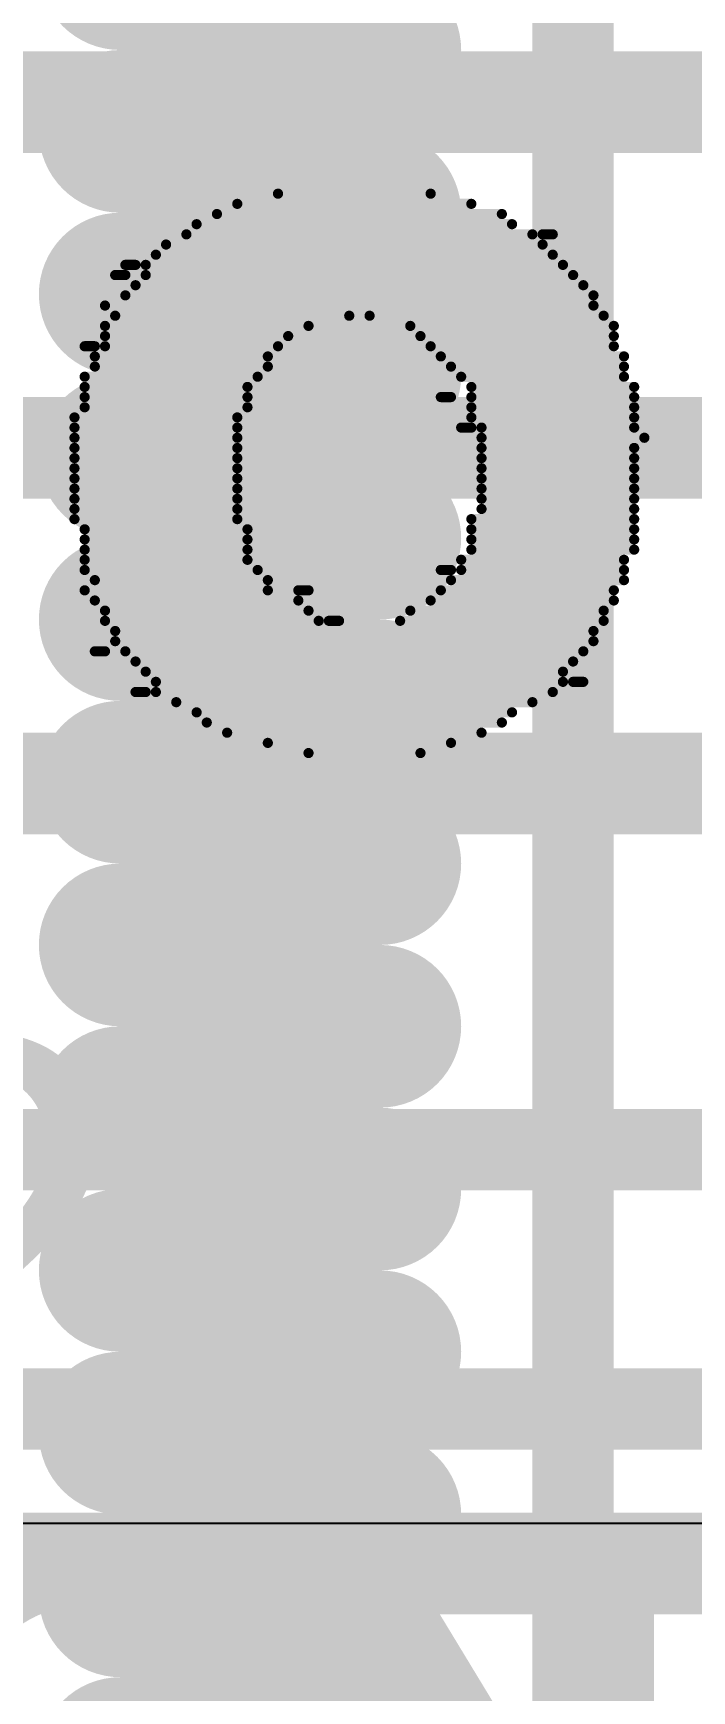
# Model space of a CAD drawing. Header units: millimetres. Extents: x -0.43 to 2.06, y -0.4 to 2.49.
# Drawn here: x 0.8464 to 0.9112, y 1.2058 to 1.3688 of the extents above; entities that cross this region are included whole.
import ezdxf

# ---------------------------------------------------------------- set-up
doc = ezdxf.new("R2010")
doc.units = ezdxf.units.MM
doc.header["$MEASUREMENT"] = 0
for name, color, linetype in [('BottomLayer', 5, 'Continuous'), ('BottomOverlay', 54, 'Continuous'), ('TopLayer', 1, 'Continuous'), ('TopOverlay', 2, 'Continuous')]:
    doc.layers.add(name, color=color, linetype=linetype)
doc.styles.add('Arial', font='', dxfattribs={"height": 0.2})
doc.styles.get('Arial').set_extended_font_data('Arial')

# ---------------------------------------------------------------- blocks, each defined once
blk = doc.blocks.new('CASE_E_13')
at = {"layer": 'TopOverlay', "const_width": 0.01}
blk.add_lwpolyline([(0.27677, -0.091), (-0.01523, -0.091)], dxfattribs=at)

msp = doc.modelspace()

# ---------------------------------------------------------------- linework, layer by layer
at = {"layer": 'BottomLayer', "const_width": 0.008}
for points in [[(0.8995, 1.0055), (0.8995, 2.0595)], [(0.855, 1.37113), (0.8805, 1.37113)], [(0.855, 1.36313), (0.8805, 1.36313)], [(0.855, 1.35513), (0.8805, 1.35513)], [(0.855, 1.34713), (0.8805, 1.34713)], [(0.855, 1.33913), (0.8805, 1.33913)], [(0.855, 1.33113), (0.8805, 1.33113)], [(0.855, 1.32313), (0.8805, 1.32313)], [(0.855, 1.31513), (0.8805, 1.31513)], [(0.855, 1.30713), (0.8805, 1.30713)], [(0.855, 1.29913), (0.8805, 1.29913)], [(0.855, 1.29113), (0.8805, 1.29113)], [(0.855, 1.28313), (0.8805, 1.28313)], [(0.855, 1.27513), (0.8805, 1.27513)], [(0.855, 1.26713), (0.8805, 1.26713)], [(0.855, 1.25913), (0.8805, 1.25913)], [(0.855, 1.25113), (0.8805, 1.25113)], [(0.855, 1.24313), (0.8805, 1.24313)], [(0.855, 1.23513), (0.8805, 1.23513)], [(0.855, 1.22713), (0.8805, 1.22713)], [(0.855, 1.21913), (0.8805, 1.21913)], [(0.855, 1.21113), (0.8805, 1.21113)], [(0.855, 1.20313), (0.8805, 1.20313)]]:
    msp.add_lwpolyline(points, dxfattribs=at)
for points in [[(0.855, 1.37113, -1), (0.855, 1.37913)], [(0.8805, 1.37113, -1), (0.8805, 1.36313)], [(0.855, 1.35513, -1), (0.855, 1.36313)], [(0.8805, 1.35513, -1), (0.8805, 1.34713)], [(0.855, 1.33913, -1), (0.855, 1.34713)], [(0.8805, 1.33913, -1), (0.8805, 1.33113)], [(0.855, 1.32313, -1), (0.855, 1.33113)], [(0.8805, 1.32313, -1), (0.8805, 1.31513)], [(0.855, 1.30713, -1), (0.855, 1.31513)], [(0.8805, 1.30713, -1), (0.8805, 1.29913)], [(0.855, 1.29113, -1), (0.855, 1.29913)], [(0.8805, 1.29113, -1), (0.8805, 1.28313)], [(0.855, 1.27513, -1), (0.855, 1.28313)], [(0.8805, 1.27513, -1), (0.8805, 1.26713)], [(0.855, 1.25913, -1), (0.855, 1.26713)], [(0.8805, 1.25913, -1), (0.8805, 1.25113)], [(0.855, 1.24313, -1), (0.855, 1.25113)], [(0.8805, 1.24313, -1), (0.8805, 1.23513)], [(0.855, 1.22713, -1), (0.855, 1.23513)], [(0.8805, 1.22713, -1), (0.8805, 1.21913)], [(0.855, 1.21113, -1), (0.855, 1.21913)], [(0.8805, 1.21113, -1), (0.8805, 1.20313)], [(0.855, 1.19513, -1), (0.855, 1.20313)]]:
    msp.add_lwpolyline(points, format="xyb", dxfattribs=at)
at = {"layer": 'BottomLayer', "const_width": 0.004}
for points in [[(0.853, 1.37113, 1), (0.857, 1.37113, 1)], [(0.853, 1.37113, 1), (0.857, 1.37113, 1)], [(0.8785, 1.37113, 1), (0.8825, 1.37113, 1)], [(0.8785, 1.37113, 1), (0.8825, 1.37113, 1)], [(0.853, 1.36313, 1), (0.857, 1.36313, 1)], [(0.853, 1.36313, 1), (0.857, 1.36313, 1)], [(0.8785, 1.36313, 1), (0.8825, 1.36313, 1)], [(0.8785, 1.36313, 1), (0.8825, 1.36313, 1)], [(0.853, 1.35513, 1), (0.857, 1.35513, 1)], [(0.853, 1.35513, 1), (0.857, 1.35513, 1)], [(0.8785, 1.35513, 1), (0.8825, 1.35513, 1)], [(0.8785, 1.35513, 1), (0.8825, 1.35513, 1)], [(0.853, 1.34713, 1), (0.857, 1.34713, 1)], [(0.853, 1.34713, 1), (0.857, 1.34713, 1)], [(0.8785, 1.34713, 1), (0.8825, 1.34713, 1)], [(0.8785, 1.34713, 1), (0.8825, 1.34713, 1)], [(0.853, 1.33913, 1), (0.857, 1.33913, 1)], [(0.853, 1.33913, 1), (0.857, 1.33913, 1)], [(0.8785, 1.33913, 1), (0.8825, 1.33913, 1)], [(0.8785, 1.33913, 1), (0.8825, 1.33913, 1)], [(0.853, 1.33113, 1), (0.857, 1.33113, 1)], [(0.853, 1.33113, 1), (0.857, 1.33113, 1)], [(0.8785, 1.33113, 1), (0.8825, 1.33113, 1)], [(0.8785, 1.33113, 1), (0.8825, 1.33113, 1)], [(0.853, 1.32313, 1), (0.857, 1.32313, 1)], [(0.853, 1.32313, 1), (0.857, 1.32313, 1)], [(0.8785, 1.32313, 1), (0.8825, 1.32313, 1)], [(0.8785, 1.32313, 1), (0.8825, 1.32313, 1)], [(0.853, 1.31513, 1), (0.857, 1.31513, 1)], [(0.853, 1.31513, 1), (0.857, 1.31513, 1)], [(0.8785, 1.31513, 1), (0.8825, 1.31513, 1)], [(0.8785, 1.31513, 1), (0.8825, 1.31513, 1)], [(0.853, 1.30713, 1), (0.857, 1.30713, 1)], [(0.853, 1.30713, 1), (0.857, 1.30713, 1)], [(0.8785, 1.30713, 1), (0.8825, 1.30713, 1)], [(0.8785, 1.30713, 1), (0.8825, 1.30713, 1)], [(0.853, 1.29913, 1), (0.857, 1.29913, 1)], [(0.853, 1.29913, 1), (0.857, 1.29913, 1)], [(0.8785, 1.29913, 1), (0.8825, 1.29913, 1)], [(0.8785, 1.29913, 1), (0.8825, 1.29913, 1)], [(0.853, 1.29113, 1), (0.857, 1.29113, 1)], [(0.853, 1.29113, 1), (0.857, 1.29113, 1)], [(0.8785, 1.29113, 1), (0.8825, 1.29113, 1)], [(0.8785, 1.29113, 1), (0.8825, 1.29113, 1)], [(0.853, 1.28313, 1), (0.857, 1.28313, 1)], [(0.853, 1.28313, 1), (0.857, 1.28313, 1)], [(0.8785, 1.28313, 1), (0.8825, 1.28313, 1)], [(0.8785, 1.28313, 1), (0.8825, 1.28313, 1)], [(0.853, 1.27513, 1), (0.857, 1.27513, 1)], [(0.853, 1.27513, 1), (0.857, 1.27513, 1)], [(0.8785, 1.27513, 1), (0.8825, 1.27513, 1)], [(0.8785, 1.27513, 1), (0.8825, 1.27513, 1)], [(0.853, 1.26713, 1), (0.857, 1.26713, 1)], [(0.853, 1.26713, 1), (0.857, 1.26713, 1)], [(0.8785, 1.26713, 1), (0.8825, 1.26713, 1)], [(0.8785, 1.26713, 1), (0.8825, 1.26713, 1)], [(0.853, 1.25913, 1), (0.857, 1.25913, 1)], [(0.853, 1.25913, 1), (0.857, 1.25913, 1)], [(0.8785, 1.25913, 1), (0.8825, 1.25913, 1)], [(0.8785, 1.25913, 1), (0.8825, 1.25913, 1)], [(0.853, 1.25113, 1), (0.857, 1.25113, 1)], [(0.853, 1.25113, 1), (0.857, 1.25113, 1)], [(0.8785, 1.25113, 1), (0.8825, 1.25113, 1)], [(0.8785, 1.25113, 1), (0.8825, 1.25113, 1)], [(0.853, 1.24313, 1), (0.857, 1.24313, 1)], [(0.853, 1.24313, 1), (0.857, 1.24313, 1)], [(0.8785, 1.24313, 1), (0.8825, 1.24313, 1)], [(0.8785, 1.24313, 1), (0.8825, 1.24313, 1)], [(0.853, 1.23513, 1), (0.857, 1.23513, 1)], [(0.853, 1.23513, 1), (0.857, 1.23513, 1)], [(0.8785, 1.23513, 1), (0.8825, 1.23513, 1)], [(0.8785, 1.23513, 1), (0.8825, 1.23513, 1)], [(0.853, 1.22713, 1), (0.857, 1.22713, 1)], [(0.853, 1.22713, 1), (0.857, 1.22713, 1)], [(0.8785, 1.22713, 1), (0.8825, 1.22713, 1)], [(0.8785, 1.22713, 1), (0.8825, 1.22713, 1)], [(0.853, 1.21913, 1), (0.857, 1.21913, 1)], [(0.853, 1.21913, 1), (0.857, 1.21913, 1)], [(0.8785, 1.21913, 1), (0.8825, 1.21913, 1)], [(0.8785, 1.21913, 1), (0.8825, 1.21913, 1)], [(0.853, 1.21113, 1), (0.857, 1.21113, 1)], [(0.853, 1.21113, 1), (0.857, 1.21113, 1)], [(0.8785, 1.21113, 1), (0.8825, 1.21113, 1)], [(0.8785, 1.21113, 1), (0.8825, 1.21113, 1)], [(0.853, 1.20313, 1), (0.857, 1.20313, 1)], [(0.853, 1.20313, 1), (0.857, 1.20313, 1)], [(0.8785, 1.20313, 1), (0.8825, 1.20313, 1)], [(0.8785, 1.20313, 1), (0.8825, 1.20313, 1)]]:
    msp.add_lwpolyline(points, format="xyb", close=True, dxfattribs=at)
at = {"layer": 'BottomOverlay', "const_width": 0.001}
for points in [[(0.8705, 1.353), (0.8855, 1.353)], [(0.8645, 1.351), (0.8925, 1.351)], [(0.8665, 1.352), (0.8895, 1.352)], [(0.8625, 1.35), (0.8935, 1.35)], [(0.8595, 1.348), (0.8965, 1.348)], [(0.8615, 1.349), (0.8955, 1.349)], [(0.8965, 1.349), (0.8975, 1.349)], [(0.8555, 1.346), (0.8565, 1.346)], [(0.8575, 1.346), (0.8985, 1.346)], [(0.8585, 1.347), (0.8975, 1.347)], [(0.8545, 1.345), (0.8555, 1.345)], [(0.8575, 1.345), (0.8995, 1.345)], [(0.8555, 1.343), (0.9015, 1.343)], [(0.8565, 1.344), (0.9005, 1.344)], [(0.8535, 1.342), (0.9015, 1.342)], [(0.8545, 1.341), (0.8775, 1.341)], [(0.8795, 1.341), (0.9025, 1.341)], [(0.8535, 1.34), (0.8735, 1.34)], [(0.8835, 1.34), (0.9035, 1.34)], [(0.8515, 1.338), (0.8525, 1.338)], [(0.8535, 1.339), (0.8715, 1.339)], [(0.8535, 1.338), (0.8705, 1.338)], [(0.8845, 1.339), (0.9035, 1.339)], [(0.8855, 1.338), (0.9035, 1.338)], [(0.8525, 1.337), (0.8695, 1.337)], [(0.8865, 1.337), (0.9045, 1.337)], [(0.8515, 1.335), (0.8685, 1.335)], [(0.8525, 1.336), (0.8695, 1.336)], [(0.8875, 1.336), (0.9045, 1.336)], [(0.8885, 1.335), (0.9045, 1.335)], [(0.8515, 1.334), (0.8675, 1.334)], [(0.8515, 1.333), (0.8675, 1.333)], [(0.8865, 1.333), (0.8875, 1.333)], [(0.8895, 1.334), (0.9055, 1.334)], [(0.8895, 1.333), (0.9055, 1.333)], [(0.8515, 1.332), (0.8675, 1.332)], [(0.8895, 1.332), (0.9055, 1.332)], [(0.8505, 1.331), (0.8665, 1.331)], [(0.8505, 1.33), (0.8665, 1.33)], [(0.8885, 1.33), (0.8895, 1.33)], [(0.8895, 1.331), (0.9055, 1.331)], [(0.8905, 1.33), (0.9055, 1.33)], [(0.8505, 1.329), (0.8665, 1.329)], [(0.8505, 1.328), (0.8665, 1.328)], [(0.8905, 1.329), (0.9065, 1.329)], [(0.8905, 1.328), (0.9055, 1.328)], [(0.8505, 1.327), (0.8665, 1.327)], [(0.8905, 1.327), (0.9055, 1.327)], [(0.8505, 1.326), (0.8665, 1.326)], [(0.8505, 1.325), (0.8665, 1.325)], [(0.8905, 1.326), (0.9055, 1.326)], [(0.8905, 1.325), (0.9055, 1.325)], [(0.8505, 1.324), (0.8665, 1.324)], [(0.8905, 1.324), (0.9055, 1.324)], [(0.8505, 1.323), (0.8665, 1.323)], [(0.8505, 1.322), (0.8665, 1.322)], [(0.8905, 1.323), (0.9055, 1.323)], [(0.8905, 1.322), (0.9055, 1.322)], [(0.8505, 1.321), (0.8665, 1.321)], [(0.8515, 1.32), (0.8675, 1.32)], [(0.8895, 1.321), (0.9055, 1.321)], [(0.8895, 1.32), (0.9055, 1.32)], [(0.8515, 1.319), (0.8675, 1.319)], [(0.8895, 1.319), (0.9055, 1.319)], [(0.8515, 1.318), (0.8675, 1.318)], [(0.8515, 1.317), (0.8675, 1.317)], [(0.8885, 1.317), (0.9045, 1.317)], [(0.8895, 1.318), (0.9055, 1.318)], [(0.8515, 1.316), (0.8685, 1.316)], [(0.8525, 1.315), (0.8695, 1.315)], [(0.8865, 1.316), (0.8875, 1.316)], [(0.8875, 1.315), (0.9045, 1.315)], [(0.8885, 1.316), (0.9045, 1.316)], [(0.8515, 1.314), (0.8695, 1.314)], [(0.8725, 1.314), (0.8735, 1.314)], [(0.8865, 1.314), (0.9035, 1.314)], [(0.8525, 1.313), (0.8725, 1.313)], [(0.8535, 1.312), (0.8735, 1.312)], [(0.8835, 1.312), (0.9025, 1.312)], [(0.8855, 1.313), (0.9035, 1.313)], [(0.8535, 1.311), (0.8745, 1.311)], [(0.8755, 1.311), (0.8765, 1.311)], [(0.8825, 1.311), (0.9025, 1.311)], [(0.8545, 1.31), (0.9015, 1.31)], [(0.8545, 1.309), (0.9015, 1.309)], [(0.8525, 1.308), (0.8535, 1.308)], [(0.8555, 1.308), (0.9005, 1.308)], [(0.8565, 1.307), (0.8995, 1.307)], [(0.8575, 1.306), (0.8985, 1.306)], [(0.8565, 1.304), (0.8575, 1.304)], [(0.8585, 1.305), (0.8985, 1.305)], [(0.8585, 1.304), (0.8975, 1.304)], [(0.8995, 1.305), (0.9005, 1.305)], [(0.8605, 1.303), (0.8955, 1.303)], [(0.8625, 1.302), (0.8935, 1.302)], [(0.8635, 1.301), (0.8925, 1.301)], [(0.8655, 1.3), (0.8905, 1.3)], [(0.8695, 1.299), (0.8875, 1.299)], [(0.8735, 1.298), (0.8845, 1.298)]]:
    msp.add_lwpolyline(points, dxfattribs=at)
at = {"layer": 'BottomOverlay', "const_width": 0.0005}
for points in [[(0.87025, 1.353, 1), (0.87075, 1.353, 1)], [(0.88525, 1.353, 1), (0.88575, 1.353, 1)], [(0.86425, 1.351, 1), (0.86475, 1.351, 1)], [(0.86625, 1.352, 1), (0.86675, 1.352, 1)], [(0.88925, 1.352, 1), (0.88975, 1.352, 1)], [(0.89225, 1.351, 1), (0.89275, 1.351, 1)], [(0.86225, 1.35, 1), (0.86275, 1.35, 1)], [(0.89325, 1.35, 1), (0.89375, 1.35, 1)], [(0.85925, 1.348, 1), (0.85975, 1.348, 1)], [(0.86125, 1.349, 1), (0.86175, 1.349, 1)], [(0.89525, 1.349, 1), (0.89575, 1.349, 1)], [(0.89625, 1.349, 1), (0.89675, 1.349, 1)], [(0.89625, 1.348, 1), (0.89675, 1.348, 1)], [(0.89725, 1.349, 1), (0.89775, 1.349, 1)], [(0.85525, 1.346, 1), (0.85575, 1.346, 1)], [(0.85625, 1.346, 1), (0.85675, 1.346, 1)], [(0.85725, 1.346, 1), (0.85775, 1.346, 1)], [(0.85825, 1.347, 1), (0.85875, 1.347, 1)], [(0.89725, 1.347, 1), (0.89775, 1.347, 1)], [(0.89825, 1.346, 1), (0.89875, 1.346, 1)], [(0.85425, 1.345, 1), (0.85475, 1.345, 1)], [(0.85525, 1.345, 1), (0.85575, 1.345, 1)], [(0.85725, 1.345, 1), (0.85775, 1.345, 1)], [(0.89925, 1.345, 1), (0.89975, 1.345, 1)], [(0.85525, 1.343, 1), (0.85575, 1.343, 1)], [(0.85625, 1.344, 1), (0.85675, 1.344, 1)], [(0.90025, 1.344, 1), (0.90075, 1.344, 1)], [(0.90125, 1.343, 1), (0.90175, 1.343, 1)], [(0.85325, 1.342, 1), (0.85375, 1.342, 1)], [(0.85425, 1.341, 1), (0.85475, 1.341, 1)], [(0.87725, 1.341, 1), (0.87775, 1.341, 1)], [(0.87925, 1.341, 1), (0.87975, 1.341, 1)], [(0.90125, 1.342, 1), (0.90175, 1.342, 1)], [(0.90225, 1.341, 1), (0.90275, 1.341, 1)], [(0.85325, 1.34, 1), (0.85375, 1.34, 1)], [(0.87325, 1.34, 1), (0.87375, 1.34, 1)], [(0.88325, 1.34, 1), (0.88375, 1.34, 1)], [(0.90325, 1.34, 1), (0.90375, 1.34, 1)], [(0.85125, 1.338, 1), (0.85175, 1.338, 1)], [(0.85225, 1.338, 1), (0.85275, 1.338, 1)], [(0.85325, 1.339, 1), (0.85375, 1.339, 1)], [(0.85325, 1.338, 1), (0.85375, 1.338, 1)], [(0.87025, 1.338, 1), (0.87075, 1.338, 1)], [(0.87125, 1.339, 1), (0.87175, 1.339, 1)], [(0.88425, 1.339, 1), (0.88475, 1.339, 1)], [(0.88525, 1.338, 1), (0.88575, 1.338, 1)], [(0.90325, 1.339, 1), (0.90375, 1.339, 1)], [(0.90325, 1.338, 1), (0.90375, 1.338, 1)], [(0.85225, 1.337, 1), (0.85275, 1.337, 1)], [(0.86925, 1.337, 1), (0.86975, 1.337, 1)], [(0.88625, 1.337, 1), (0.88675, 1.337, 1)], [(0.90425, 1.337, 1), (0.90475, 1.337, 1)], [(0.85125, 1.335, 1), (0.85175, 1.335, 1)], [(0.85225, 1.336, 1), (0.85275, 1.336, 1)], [(0.86825, 1.335, 1), (0.86875, 1.335, 1)], [(0.86925, 1.336, 1), (0.86975, 1.336, 1)], [(0.88725, 1.336, 1), (0.88775, 1.336, 1)], [(0.88825, 1.335, 1), (0.88875, 1.335, 1)], [(0.90425, 1.336, 1), (0.90475, 1.336, 1)], [(0.90425, 1.335, 1), (0.90475, 1.335, 1)], [(0.85125, 1.334, 1), (0.85175, 1.334, 1)], [(0.85125, 1.333, 1), (0.85175, 1.333, 1)], [(0.86725, 1.334, 1), (0.86775, 1.334, 1)], [(0.86725, 1.333, 1), (0.86775, 1.333, 1)], [(0.88625, 1.333, 1), (0.88675, 1.333, 1)], [(0.88725, 1.333, 1), (0.88775, 1.333, 1)], [(0.88925, 1.334, 1), (0.88975, 1.334, 1)], [(0.88925, 1.333, 1), (0.88975, 1.333, 1)], [(0.90525, 1.334, 1), (0.90575, 1.334, 1)], [(0.90525, 1.333, 1), (0.90575, 1.333, 1)], [(0.85125, 1.332, 1), (0.85175, 1.332, 1)], [(0.86725, 1.332, 1), (0.86775, 1.332, 1)], [(0.88925, 1.332, 1), (0.88975, 1.332, 1)], [(0.90525, 1.332, 1), (0.90575, 1.332, 1)], [(0.85025, 1.331, 1), (0.85075, 1.331, 1)], [(0.85025, 1.33, 1), (0.85075, 1.33, 1)], [(0.86625, 1.331, 1), (0.86675, 1.331, 1)], [(0.86625, 1.33, 1), (0.86675, 1.33, 1)], [(0.88825, 1.33, 1), (0.88875, 1.33, 1)], [(0.88925, 1.331, 1), (0.88975, 1.331, 1)], [(0.88925, 1.33, 1), (0.88975, 1.33, 1)], [(0.89025, 1.33, 1), (0.89075, 1.33, 1)], [(0.90525, 1.331, 1), (0.90575, 1.331, 1)], [(0.90525, 1.33, 1), (0.90575, 1.33, 1)], [(0.85025, 1.329, 1), (0.85075, 1.329, 1)], [(0.85025, 1.328, 1), (0.85075, 1.328, 1)], [(0.86625, 1.329, 1), (0.86675, 1.329, 1)], [(0.86625, 1.328, 1), (0.86675, 1.328, 1)], [(0.89025, 1.329, 1), (0.89075, 1.329, 1)], [(0.89025, 1.328, 1), (0.89075, 1.328, 1)], [(0.90525, 1.328, 1), (0.90575, 1.328, 1)], [(0.90625, 1.329, 1), (0.90675, 1.329, 1)], [(0.85025, 1.327, 1), (0.85075, 1.327, 1)], [(0.86625, 1.327, 1), (0.86675, 1.327, 1)], [(0.89025, 1.327, 1), (0.89075, 1.327, 1)], [(0.90525, 1.327, 1), (0.90575, 1.327, 1)], [(0.85025, 1.326, 1), (0.85075, 1.326, 1)], [(0.85025, 1.325, 1), (0.85075, 1.325, 1)], [(0.86625, 1.326, 1), (0.86675, 1.326, 1)], [(0.86625, 1.325, 1), (0.86675, 1.325, 1)], [(0.89025, 1.326, 1), (0.89075, 1.326, 1)], [(0.89025, 1.325, 1), (0.89075, 1.325, 1)], [(0.90525, 1.326, 1), (0.90575, 1.326, 1)], [(0.90525, 1.325, 1), (0.90575, 1.325, 1)], [(0.85025, 1.324, 1), (0.85075, 1.324, 1)], [(0.86625, 1.324, 1), (0.86675, 1.324, 1)], [(0.89025, 1.324, 1), (0.89075, 1.324, 1)], [(0.90525, 1.324, 1), (0.90575, 1.324, 1)], [(0.85025, 1.323, 1), (0.85075, 1.323, 1)], [(0.85025, 1.322, 1), (0.85075, 1.322, 1)], [(0.86625, 1.323, 1), (0.86675, 1.323, 1)], [(0.86625, 1.322, 1), (0.86675, 1.322, 1)], [(0.89025, 1.323, 1), (0.89075, 1.323, 1)], [(0.89025, 1.322, 1), (0.89075, 1.322, 1)], [(0.90525, 1.323, 1), (0.90575, 1.323, 1)], [(0.90525, 1.322, 1), (0.90575, 1.322, 1)], [(0.85025, 1.321, 1), (0.85075, 1.321, 1)], [(0.85125, 1.32, 1), (0.85175, 1.32, 1)], [(0.86625, 1.321, 1), (0.86675, 1.321, 1)], [(0.86725, 1.32, 1), (0.86775, 1.32, 1)], [(0.88925, 1.321, 1), (0.88975, 1.321, 1)], [(0.88925, 1.32, 1), (0.88975, 1.32, 1)], [(0.90525, 1.321, 1), (0.90575, 1.321, 1)], [(0.90525, 1.32, 1), (0.90575, 1.32, 1)], [(0.85125, 1.319, 1), (0.85175, 1.319, 1)], [(0.86725, 1.319, 1), (0.86775, 1.319, 1)], [(0.88925, 1.319, 1), (0.88975, 1.319, 1)], [(0.90525, 1.319, 1), (0.90575, 1.319, 1)], [(0.85125, 1.318, 1), (0.85175, 1.318, 1)], [(0.85125, 1.317, 1), (0.85175, 1.317, 1)], [(0.86725, 1.318, 1), (0.86775, 1.318, 1)], [(0.86725, 1.317, 1), (0.86775, 1.317, 1)], [(0.88825, 1.317, 1), (0.88875, 1.317, 1)], [(0.88925, 1.318, 1), (0.88975, 1.318, 1)], [(0.90425, 1.317, 1), (0.90475, 1.317, 1)], [(0.90525, 1.318, 1), (0.90575, 1.318, 1)], [(0.85125, 1.316, 1), (0.85175, 1.316, 1)], [(0.85225, 1.315, 1), (0.85275, 1.315, 1)], [(0.86825, 1.316, 1), (0.86875, 1.316, 1)], [(0.86925, 1.315, 1), (0.86975, 1.315, 1)], [(0.88625, 1.316, 1), (0.88675, 1.316, 1)], [(0.88725, 1.316, 1), (0.88775, 1.316, 1)], [(0.88725, 1.315, 1), (0.88775, 1.315, 1)], [(0.88825, 1.316, 1), (0.88875, 1.316, 1)], [(0.90425, 1.316, 1), (0.90475, 1.316, 1)], [(0.90425, 1.315, 1), (0.90475, 1.315, 1)], [(0.85125, 1.314, 1), (0.85175, 1.314, 1)], [(0.86925, 1.314, 1), (0.86975, 1.314, 1)], [(0.87225, 1.314, 1), (0.87275, 1.314, 1)], [(0.87325, 1.314, 1), (0.87375, 1.314, 1)], [(0.88625, 1.314, 1), (0.88675, 1.314, 1)], [(0.90325, 1.314, 1), (0.90375, 1.314, 1)], [(0.85225, 1.313, 1), (0.85275, 1.313, 1)], [(0.85325, 1.312, 1), (0.85375, 1.312, 1)], [(0.87225, 1.313, 1), (0.87275, 1.313, 1)], [(0.87325, 1.312, 1), (0.87375, 1.312, 1)], [(0.88325, 1.312, 1), (0.88375, 1.312, 1)], [(0.88525, 1.313, 1), (0.88575, 1.313, 1)], [(0.90225, 1.312, 1), (0.90275, 1.312, 1)], [(0.90325, 1.313, 1), (0.90375, 1.313, 1)], [(0.85325, 1.311, 1), (0.85375, 1.311, 1)], [(0.87425, 1.311, 1), (0.87475, 1.311, 1)], [(0.87525, 1.311, 1), (0.87575, 1.311, 1)], [(0.87625, 1.311, 1), (0.87675, 1.311, 1)], [(0.88225, 1.311, 1), (0.88275, 1.311, 1)], [(0.90225, 1.311, 1), (0.90275, 1.311, 1)], [(0.85425, 1.31, 1), (0.85475, 1.31, 1)], [(0.85425, 1.309, 1), (0.85475, 1.309, 1)], [(0.90125, 1.31, 1), (0.90175, 1.31, 1)], [(0.90125, 1.309, 1), (0.90175, 1.309, 1)], [(0.85225, 1.308, 1), (0.85275, 1.308, 1)], [(0.85325, 1.308, 1), (0.85375, 1.308, 1)], [(0.85525, 1.308, 1), (0.85575, 1.308, 1)], [(0.85625, 1.307, 1), (0.85675, 1.307, 1)], [(0.89925, 1.307, 1), (0.89975, 1.307, 1)], [(0.90025, 1.308, 1), (0.90075, 1.308, 1)], [(0.85725, 1.306, 1), (0.85775, 1.306, 1)], [(0.89825, 1.306, 1), (0.89875, 1.306, 1)], [(0.85625, 1.304, 1), (0.85675, 1.304, 1)], [(0.85725, 1.304, 1), (0.85775, 1.304, 1)], [(0.85825, 1.305, 1), (0.85875, 1.305, 1)], [(0.85825, 1.304, 1), (0.85875, 1.304, 1)], [(0.89725, 1.304, 1), (0.89775, 1.304, 1)], [(0.89825, 1.305, 1), (0.89875, 1.305, 1)], [(0.89925, 1.305, 1), (0.89975, 1.305, 1)], [(0.90025, 1.305, 1), (0.90075, 1.305, 1)], [(0.86025, 1.303, 1), (0.86075, 1.303, 1)], [(0.86225, 1.302, 1), (0.86275, 1.302, 1)], [(0.89325, 1.302, 1), (0.89375, 1.302, 1)], [(0.89525, 1.303, 1), (0.89575, 1.303, 1)], [(0.86325, 1.301, 1), (0.86375, 1.301, 1)], [(0.89225, 1.301, 1), (0.89275, 1.301, 1)], [(0.86525, 1.3, 1), (0.86575, 1.3, 1)], [(0.86925, 1.299, 1), (0.86975, 1.299, 1)], [(0.88725, 1.299, 1), (0.88775, 1.299, 1)], [(0.89025, 1.3, 1), (0.89075, 1.3, 1)], [(0.87325, 1.298, 1), (0.87375, 1.298, 1)], [(0.88425, 1.298, 1), (0.88475, 1.298, 1)]]:
    msp.add_lwpolyline(points, format="xyb", close=True, dxfattribs=at)
at = {"layer": 'TopLayer'}
msp.add_line((0.72589, 1.22228), (1.00911, 1.22228), dxfattribs=at)
for points, const_width in [([(0.713, 1.362), (1.001, 1.362)], 0.01), ([(0.722, 1.328), (1.002, 1.328)], 0.01), ([(0.73, 1.295), (1.022, 1.295)], 0.01), ([(0.75, 1.259), (1.053, 1.259)], 0.008), ([(0.7105, 1.2335), (1.0235, 1.2335)], 0.008)]:
    msp.add_lwpolyline(points, dxfattribs=dict(at, const_width=const_width))

# ---------------------------------------------------------------- block references
at = {"rotation": 180}
msp.add_blockref('CASE_E_13', (0.95451, 1.12731), dxfattribs=at)

# ---------------------------------------------------------------- texts
at = {"layer": 'BottomOverlay', "style": 'Arial'}
msp.add_text('ZERO CARBON FOOTPRINT', height=0.038, rotation=360, dxfattribs=at).set_placement((0.5225, 1.18))
at = {"layer": 'TopOverlay', "style": 'Arial'}
msp.add_text('C2', height=0.04, dxfattribs=at).set_placement((0.78468, 1.23001))

doc.saveas('drawing.dxf')
